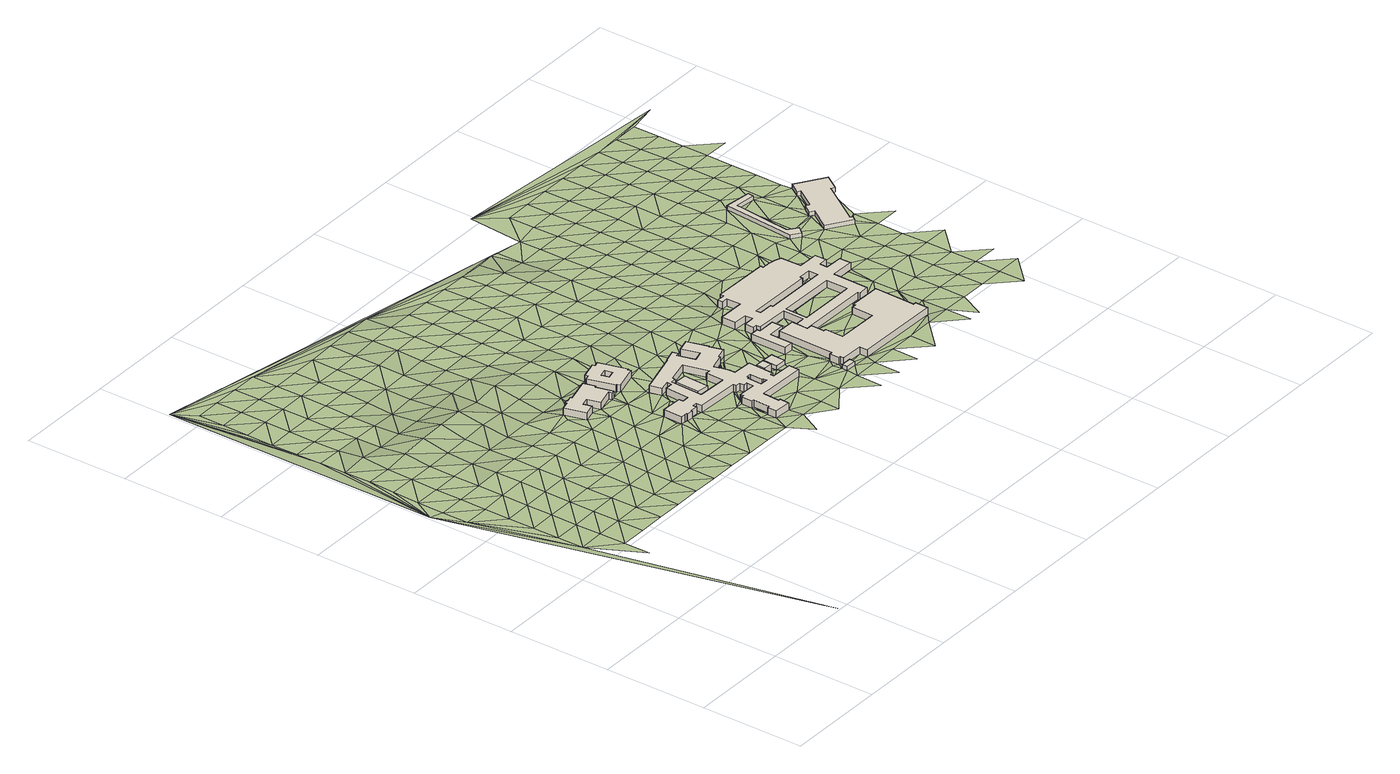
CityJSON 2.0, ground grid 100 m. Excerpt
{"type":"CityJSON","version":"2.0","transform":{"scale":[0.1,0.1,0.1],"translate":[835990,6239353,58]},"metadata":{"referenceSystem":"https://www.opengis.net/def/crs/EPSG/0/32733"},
"CityObjects":{
"building1":{"type":"Building","attributes":{"osm_building:levels":"2","osm_name":"Oxidative Stress Research Centre","osm_address":"Bellville 7530 Cape Town","plus_code":"4FRW3JCP+6MPF","ground_height":62.65,"building_height":6.9,"roof_height":69.55,"osm_building":"university"},"geometry":[{"type":"Solid","lod":"1","boundaries":[[[[0,1,2,3]],[[1,4,5,2]],[[4,6,7,5]],[[6,8,9,7]],[[8,10,11,9]],[[10,12,13,11]],[[12,14,15,13]],[[14,16,17,15]],[[16,18,19,17]],[[18,20,21,19]],[[20,22,23,21]],[[22,24,25,23]],[[24,26,27,25]],[[26,28,29,27]],[[28,30,31,29]],[[30,32,33,31]],[[32,34,35,33]],[[34,0,3,35]],[[3,2,5,7,9,11,13,15,17,19,21,23,25,27,29,31,33,35]],[[34,32,30,28,26,24,22,20,18,16,14,12,10,8,6,4,1,0]]]]}]},
"building2":{"type":"Building","attributes":{"osm_building:levels":"2","osm_name":"BTB Labratories","osm_address":"Bellville 7530 Cape Town","plus_code":"4FRW3JCP+7R8J","ground_height":62.16,"building_height":6.9,"roof_height":69.06,"osm_building":"university","osm_type":"multipolygon"},"geometry":[{"type":"Solid","lod":"1","boundaries":[[[[36,37,38,39]],[[37,40,41,38]],[[40,42,43,41]],[[42,44,45,43]],[[44,46,47,45]],[[46,48,49,47]],[[48,50,51,49]],[[50,52,53,51]],[[52,54,55,53]],[[54,56,57,55]],[[56,58,59,57]],[[58,36,39,59]],[[60,61,62,63]],[[61,64,65,62]],[[64,66,67,65]],[[66,60,63,67]],[[39,38,41,43,45,47,49,51,53,55,57,59],[63,62,65,67]],[[58,56,54,52,50,48,46,44,42,40,37,36],[66,64,61,60]]]]}]},
"building3":{"type":"Building","attributes":{"osm_building:levels":"1","osm_address":"Bellville 7530 Cape Town","plus_code":"4FRW3JCQ+22VC","ground_height":62.22,"building_height":4.1,"roof_height":66.32,"osm_building":"greenhouse"},"geometry":[{"type":"Solid","lod":"1","boundaries":[[[[68,69,70,71]],[[69,72,73,70]],[[72,74,75,73]],[[74,68,71,75]],[[71,70,73,75]],[[74,72,69,68]]]]}]},
"building4":{"type":"Building","attributes":{"osm_building:levels":"2","osm_name":"Horticulture","osm_address":"Bellville 7530 Cape Town","plus_code":"4FRW3J9Q+X278","ground_height":62.24,"building_height":6.9,"roof_height":69.14,"osm_building":"university","osm_type":"multipolygon"},"geometry":[{"type":"Solid","lod":"1","boundaries":[[[[76,77,78,79]],[[77,80,81,78]],[[80,82,83,81]],[[82,84,85,83]],[[84,86,87,85]],[[86,88,89,87]],[[88,90,91,89]],[[90,92,93,91]],[[92,94,95,93]],[[94,96,97,95]],[[96,98,99,97]],[[98,100,101,99]],[[100,102,103,101]],[[102,104,105,103]],[[104,106,107,105]],[[106,108,109,107]],[[108,110,111,109]],[[110,112,113,111]],[[112,114,115,113]],[[114,116,117,115]],[[116,118,119,117]],[[118,120,121,119]],[[120,122,123,121]],[[122,124,125,123]],[[124,126,127,125]],[[126,128,129,127]],[[128,130,131,129]],[[130,132,133,131]],[[132,134,135,133]],[[134,136,137,135]],[[136,138,139,137]],[[138,140,141,139]],[[140,142,143,141]],[[142,144,145,143]],[[144,146,147,145]],[[146,148,149,147]],[[148,150,151,149]],[[150,152,153,151]],[[152,154,155,153]],[[154,156,157,155]],[[156,158,159,157]],[[158,160,161,159]],[[160,162,163,161]],[[162,164,165,163]],[[164,166,167,165]],[[166,168,169,167]],[[168,170,171,169]],[[170,172,173,171]],[[172,174,175,173]],[[174,176,177,175]],[[176,178,179,177]],[[178,180,181,179]],[[180,182,183,181]],[[182,184,185,183]],[[184,186,187,185]],[[186,188,189,187]],[[188,190,191,189]],[[190,192,193,191]],[[192,194,195,193]],[[194,196,197,195]],[[196,198,199,197]],[[198,200,201,199]],[[200,202,203,201]],[[202,204,205,203]],[[204,206,207,205]],[[206,208,209,207]],[[208,210,211,209]],[[210,76,79,211]],[[212,213,214,215]],[[213,216,217,214]],[[216,218,219,217]],[[218,220,221,219]],[[220,222,223,221]],[[222,224,225,223]],[[224,226,227,225]],[[226,212,215,227]],[[228,229,230,231]],[[229,232,233,230]],[[232,234,235,233]],[[234,236,237,235]],[[236,238,239,237]],[[238,240,241,239]],[[240,242,243,241]],[[242,228,231,243]],[[79,78,81,83,85,87,89,91,93,95,97,99,101,103,105,107,109,111,113,115,117,119,121,123,125,127,129,131,133,135,137,139,141,143,145,147,149,151,153,155,157,159,161,163,165,167,169,171,173,175,177,179,181,183,185,187,189,191,193,195,197,199,201,203,205,207,209,211],[215,214,217,219,221,223,225,227],[231,230,233,235,237,239,241,243]],[[210,208,206,204,202,200,198,196,194,192,190,188,186,184,182,180,178,176,174,172,170,168,166,164,162,160,158,156,154,152,150,148,146,144,142,140,138,136,134,132,130,128,126,124,122,120,118,116,114,112,110,108,106,104,102,100,98,96,94,92,90,88,86,84,82,80,77,76],[226,224,222,220,218,216,213,212],[242,240,238,236,234,232,229,228]]]]}]},
"building5":{"type":"Building","attributes":{"osm_building:levels":"2","osm_address":"Bellville 7530 Cape Town","plus_code":"4FRW3J9Q+W7M7","ground_height":62,"building_height":6.9,"roof_height":68.9,"osm_building":"yes"},"geometry":[{"type":"Solid","lod":"1","boundaries":[[[[244,245,246,247]],[[245,248,249,246]],[[248,250,251,249]],[[250,244,247,251]],[[247,246,249,251]],[[250,248,245,244]]]]}]},
"building6":{"type":"Building","attributes":{"osm_building:levels":"1","osm_address":"Bellville 7530 Cape Town","plus_code":"4FRW3J9Q+W8P6","ground_height":61.99,"building_height":4.1,"roof_height":66.09,"osm_building":"yes"},"geometry":[{"type":"Solid","lod":"1","boundaries":[[[[252,253,254,255]],[[253,256,257,254]],[[256,258,259,257]],[[258,252,255,259]],[[255,254,257,259]],[[258,256,253,252]]]]}]},
"building7":{"type":"Building","attributes":{"osm_building:levels":"1","plus_code":"4FRW3J9Q+QF43","ground_height":61.88,"building_height":4.1,"roof_height":65.98,"osm_building":"yes"},"geometry":[{"type":"Solid","lod":"1","boundaries":[[[[260,261,262,263]],[[261,264,265,262]],[[264,266,267,265]],[[266,260,263,267]],[[263,262,265,267]],[[266,264,261,260]]]]}]},
"building8":{"type":"Building","attributes":{"osm_building:levels":"2","osm_building:part":"yes","osm_address":"Bellville 7530 Cape Town","plus_code":"4FRW3J9Q+XCM8","ground_height":62.02,"building_height":6.9,"roof_height":68.92,"osm_building":"university"},"geometry":[{"type":"Solid","lod":"1","boundaries":[[[[268,269,270,271]],[[269,272,273,270]],[[272,274,275,273]],[[274,276,277,275]],[[276,278,279,277]],[[278,280,281,279]],[[280,282,283,281]],[[282,268,271,283]],[[271,270,273,275,277,279,281,283]],[[282,280,278,276,274,272,269,268]]]]}]},
"building9":{"type":"Building","attributes":{"osm_building:levels":"2","osm_name":"Chemical Engineering and Chemistry","osm_address":"Bellville 7530 Cape Town","plus_code":"4FRW3J9Q+VRQC","ground_height":62.44,"building_height":6.9,"roof_height":69.34,"osm_building":"university"},"geometry":[{"type":"Solid","lod":"1","boundaries":[[[[284,285,286,287]],[[285,288,289,286]],[[288,290,291,289]],[[290,292,293,291]],[[292,294,295,293]],[[294,296,297,295]],[[296,298,299,297]],[[298,300,301,299]],[[300,302,303,301]],[[302,304,305,303]],[[304,306,307,305]],[[306,308,309,307]],[[308,310,311,309]],[[310,312,313,311]],[[312,314,315,313]],[[314,316,317,315]],[[316,318,319,317]],[[318,320,321,319]],[[320,322,323,321]],[[322,324,325,323]],[[324,326,327,325]],[[326,328,329,327]],[[328,284,287,329]],[[287,286,289,291,293,295,297,299,301,303,305,307,309,311,313,315,317,319,321,323,325,327,329]],[[328,326,324,322,320,318,316,314,312,310,308,306,304,302,300,298,296,294,292,290,288,285,284]]]]}]},
"building10":{"type":"Building","attributes":{"osm_building:levels":"2","osm_name":"Old Science Building","osm_address":"Bellville 7530 Cape Town","plus_code":"4FRW3JCQ+4G76","ground_height":62.24,"building_height":6.9,"roof_height":69.14,"osm_building":"university","osm_type":"multipolygon"},"geometry":[{"type":"Solid","lod":"1","boundaries":[[[[330,331,332,333]],[[331,334,335,332]],[[334,336,337,335]],[[336,338,339,337]],[[338,340,341,339]],[[340,342,343,341]],[[342,344,345,343]],[[344,346,347,345]],[[346,348,349,347]],[[348,350,351,349]],[[350,352,353,351]],[[352,354,355,353]],[[354,356,357,355]],[[356,358,359,357]],[[358,360,361,359]],[[360,362,363,361]],[[362,364,365,363]],[[364,366,367,365]],[[366,368,369,367]],[[368,370,371,369]],[[370,372,373,371]],[[372,374,375,373]],[[374,376,377,375]],[[376,378,379,377]],[[378,380,381,379]],[[380,382,383,381]],[[382,384,385,383]],[[384,386,387,385]],[[386,388,389,387]],[[388,390,391,389]],[[390,392,393,391]],[[392,394,395,393]],[[394,396,397,395]],[[396,398,399,397]],[[398,400,401,399]],[[400,330,333,401]],[[402,403,404,405]],[[403,406,407,404]],[[406,408,409,407]],[[408,402,405,409]],[[410,411,412,413]],[[411,414,415,412]],[[414,416,417,415]],[[416,418,419,417]],[[418,420,421,419]],[[420,422,423,421]],[[422,424,425,423]],[[424,410,413,425]],[[333,332,335,337,339,341,343,345,347,349,351,353,355,357,359,361,363,365,367,369,371,373,375,377,379,381,383,385,387,389,391,393,395,397,399,401],[405,404,407,409],[413,412,415,417,419,421,423,425]],[[400,398,396,394,392,390,388,386,384,382,380,378,376,374,372,370,368,366,364,362,360,358,356,354,352,350,348,346,344,342,340,338,336,334,331,330],[408,406,403,402],[424,422,420,418,416,414,411,410]]]]}]},
"building11":{"type":"Building","attributes":{"osm_building:levels":"1","plus_code":"4FRW3JCR+F24H","ground_height":62.61,"building_height":4.1,"roof_height":66.71,"osm_building":"yes"},"geometry":[{"type":"Solid","lod":"1","boundaries":[[[[426,427,428,429]],[[427,430,431,428]],[[430,432,433,431]],[[432,434,435,433]],[[434,436,437,435]],[[436,438,439,437]],[[438,440,441,439]],[[440,426,429,441]],[[429,428,431,433,435,437,439,441]],[[440,438,436,434,432,430,427,426]]]]}]},
"building12":{"type":"Building","attributes":{"osm_building:levels":"1","osm_name":"Maintenance","osm_address":"Bellville 7530 Cape Town","plus_code":"4FRW3JCR+976Q","ground_height":62.35,"building_height":4.1,"roof_height":66.45,"osm_building":"yes"},"geometry":[{"type":"Solid","lod":"1","boundaries":[[[[442,443,444,445]],[[443,446,447,444]],[[446,448,449,447]],[[448,450,451,449]],[[450,452,453,451]],[[452,454,455,453]],[[454,456,457,455]],[[456,458,459,457]],[[458,460,461,459]],[[460,462,463,461]],[[462,464,465,463]],[[464,466,467,465]],[[466,468,469,467]],[[468,442,445,469]],[[445,444,447,449,451,453,455,457,459,461,463,465,467,469]],[[468,466,464,462,460,458,456,454,452,450,448,446,443,442]]]]}]},
"terrain1":{"type":"TINRelief","geometry":[{"type":"CompositeSurface","lod":"1","boundaries":[[[470,471,472]],[[473,471,470]],[[470,474,473]],[[475,471,473]],[[476,470,477]],[[474,478,473]],[[471,475,479]],[[474,470,480]],[[481,470,476]],[[478,482,473]],[[473,483,475]],[[471,479,484]],[[470,481,480]],[[473,482,483]],[[485,478,474]],[[484,486,471]],[[487,479,475]],[[474,480,485]],[[486,488,471]],[[475,483,487]],[[478,489,482]],[[490,481,476]],[[471,488,491]],[[484,479,492]],[[478,485,489]],[[487,493,479]],[[482,494,483]],[[476,495,490]],[[480,481,496]],[[484,492,486]],[[479,493,492]],[[494,487,483]],[[494,482,489]],[[481,490,496]],[[491,497,471]],[[498,485,480]],[[499,488,486]],[[500,493,487]],[[486,492,499]],[[480,496,498]],[[500,487,494]],[[495,501,490]],[[485,502,489]],[[493,503,492]],[[491,488,504]],[[488,499,505]],[[485,498,502]],[[503,493,500]],[[494,489,506]],[[491,504,507]],[[488,505,504]],[[490,508,496]],[[491,507,497]],[[492,509,499]],[[501,510,490]],[[506,489,502]],[[503,509,492]],[[496,508,498]],[[511,500,494]],[[507,512,497]],[[490,510,508]],[[513,512,507]],[[505,499,514]],[[507,504,513]],[[515,497,512]],[[511,494,506]],[[509,514,499]],[[516,503,500]],[[517,510,501]],[[502,498,518]],[[515,519,497]],[[508,520,498]],[[521,515,512]],[[512,513,522]],[[503,516,509]],[[505,523,504]],[[516,500,511]],[[514,524,505]],[[525,497,519]],[[498,520,518]],[[515,521,519]],[[512,522,521]],[[502,526,506]],[[504,523,513]],[[505,524,523]],[[508,510,527]],[[528,514,509]],[[510,517,529]],[[506,526,511]],[[526,502,518]],[[530,525,519]],[[509,516,528]],[[508,527,520]],[[510,529,527]],[[522,513,531]],[[532,497,525]],[[519,521,530]],[[524,514,533]],[[523,531,513]],[[511,534,516]],[[533,514,528]],[[535,518,520]],[[534,511,526]],[[532,525,530]],[[536,529,517]],[[520,527,535]],[[521,522,537]],[[531,538,522]],[[516,539,528]],[[523,524,540]],[[533,541,524]],[[521,537,530]],[[539,516,534]],[[522,538,537]],[[526,518,542]],[[532,543,497]],[[523,540,531]],[[544,518,535]],[[524,541,540]],[[527,529,545]],[[533,528,546]],[[536,547,529]],[[526,542,534]],[[542,518,544]],[[548,532,530]],[[546,528,539]],[[529,547,545]],[[549,538,531]],[[548,530,537]],[[535,527,550]],[[551,541,533]],[[531,540,549]],[[552,539,534]],[[551,533,546]],[[535,550,544]],[[527,545,550]],[[534,542,552]],[[548,543,532]],[[497,543,553]],[[554,547,536]],[[555,537,538]],[[538,549,556]],[[557,540,541]],[[541,551,558]],[[546,539,559]],[[537,555,548]],[[539,552,560]],[[538,556,555]],[[544,561,542]],[[540,557,549]],[[550,562,544]],[[541,558,557]],[[547,563,545]],[[551,546,559]],[[547,554,564]],[[539,560,559]],[[542,561,552]],[[561,544,562]],[[543,548,565]],[[547,564,563]],[[556,549,566]],[[548,555,565]],[[567,550,545]],[[568,558,551]],[[566,549,557]],[[560,552,569]],[[551,559,568]],[[563,567,545]],[[556,570,555]],[[561,569,552]],[[543,565,553]],[[571,564,554]],[[572,562,550]],[[558,573,557]],[[570,556,566]],[[558,568,573]],[[574,559,560]],[[550,567,572]],[[555,575,565]],[[569,576,560]],[[561,562,577]],[[575,555,570]],[[563,564,578]],[[574,568,559]],[[571,579,564]],[[580,566,557]],[[560,576,574]],[[557,573,581]],[[561,577,569]],[[577,562,572]],[[553,565,582]],[[564,579,578]],[[566,580,570]],[[557,581,580]],[[565,575,582]],[[583,567,563]],[[573,568,584]],[[585,568,574]],[[497,553,586]],[[569,14,576]],[[583,563,578]],[[587,575,570]],[[569,577,588]],[[589,579,571]],[[590,572,567]],[[581,573,584]],[[584,568,585]],[[587,570,580]],[[591,574,576]],[[14,569,588]],[[553,582,592]],[[567,583,590]],[[579,593,578]],[[577,572,594]],[[581,595,580]],[[576,14,591]],[[592,582,575]],[[588,577,16]],[[575,587,596]],[[593,579,589]],[[584,595,581]],[[597,585,574]],[[594,572,590]],[[14,588,16]],[[574,591,598]],[[575,596,592]],[[594,16,577]],[[578,599,583]],[[593,600,578]],[[587,580,601]],[[574,598,597]],[[595,602,580]],[[10,591,14]],[[603,584,585]],[[10,14,12]],[[553,592,604]],[[10,8,591]],[[16,594,18]],[[596,587,601]],[[599,578,600]],[[601,580,602]],[[583,164,590]],[[584,603,595]],[[603,585,597]],[[593,589,605]],[[606,598,591]],[[599,607,583]],[[8,606,591]],[[24,18,594]],[[8,6,4]],[[22,20,18]],[[164,583,607]],[[596,608,592]],[[605,600,593]],[[590,609,594]],[[22,18,24]],[[605,589,610]],[[611,602,595]],[[601,608,596]],[[8,4,606]],[[597,598,612]],[[613,590,164]],[[595,603,611]],[[600,172,599]],[[24,594,609]],[[590,613,609]],[[604,614,553]],[[612,598,606]],[[164,607,599]],[[600,174,172]],[[172,168,599]],[[608,604,592]],[[0,4,615]],[[597,616,603]],[[617,600,605]],[[618,601,602]],[[168,172,170]],[[602,611,619]],[[617,174,600]],[[0,606,4]],[[616,597,612]],[[609,28,24]],[[28,26,24]],[[601,618,608]],[[618,602,619]],[[610,620,605]],[[611,603,621]],[[622,613,164]],[[174,178,176]],[[621,603,616]],[[28,609,623]],[[617,184,174]],[[553,614,586]],[[624,612,606]],[[625,604,608]],[[178,174,184]],[[606,0,626]],[[627,609,613]],[[628,617,605]],[[623,629,32]],[[630,619,611]],[[32,629,34]],[[622,164,162]],[[623,609,48]],[[608,618,625]],[[178,182,180]],[[184,182,178]],[[612,624,616]],[[628,605,620]],[[629,623,44]],[[606,626,624]],[[630,611,621]],[[629,44,34]],[[0,34,42]],[[622,150,613]],[[48,44,623]],[[184,617,631]],[[42,34,44]],[[626,0,42]],[[632,158,162]],[[150,627,613]],[[609,633,48]],[[618,619,634]],[[604,625,614]],[[162,158,622]],[[44,48,46]],[[621,616,635]],[[633,609,627]],[[631,617,628]],[[634,619,630]],[[636,626,42]],[[620,76,628]],[[42,40,636]],[[635,616,624]],[[626,636,624]],[[156,622,158]],[[625,618,637]],[[156,150,622]],[[638,639,620]],[[210,628,76]],[[630,621,640]],[[620,639,76]],[[637,618,634]],[[204,628,210]],[[204,631,628]],[[635,640,621]],[[641,624,636]],[[50,48,633]],[[152,150,156]],[[66,61,60]],[[208,206,210]],[[186,184,631]],[[642,614,625]],[[586,643,497]],[[204,210,206]],[[146,633,627]],[[202,631,204]],[[154,152,156]],[[66,64,61]],[[634,630,644]],[[68,228,242]],[[642,625,637]],[[77,76,639]],[[202,198,631]],[[635,624,645]],[[640,644,630]],[[242,646,68]],[[202,200,198]],[[50,633,146]],[[645,624,641]],[[68,229,228]],[[631,198,186]],[[634,647,637]],[[74,229,68]],[[586,614,642]],[[56,641,58]],[[648,640,635]],[[77,649,80]],[[646,242,650]],[[74,232,229]],[[80,649,82]],[[644,647,634]],[[52,50,54]],[[649,651,82]],[[645,641,56]],[[648,635,645]],[[652,77,639]],[[186,198,653]],[[74,72,232]],[[642,637,654]],[[653,198,192]],[[655,50,146]],[[54,50,655]],[[198,196,192]],[[656,644,640]],[[647,654,637]],[[649,77,657]],[[54,658,56]],[[639,659,652]],[[648,656,640]],[[653,192,190]],[[657,651,649]],[[72,646,238]],[[238,646,650]],[[586,642,660]],[[234,232,72]],[[192,196,194]],[[661,645,56]],[[658,54,655]],[[655,146,662]],[[647,644,663]],[[657,77,652]],[[654,660,642]],[[661,648,645]],[[656,663,644]],[[144,662,146]],[[72,238,234]],[[56,658,661]],[[234,238,236]],[[220,213,222]],[[664,654,647]],[[213,220,218]],[[222,213,224]],[[648,665,656]],[[663,664,647]],[[218,216,213]],[[224,213,212]],[[226,224,212]],[[652,659,666]],[[86,651,657]],[[665,648,661]],[[655,662,667]],[[586,660,668]],[[658,655,669]],[[670,660,654]],[[652,666,657]],[[664,670,654]],[[661,658,669]],[[671,98,96]],[[672,663,656]],[[102,671,96]],[[92,90,673]],[[669,655,667]],[[96,104,102]],[[656,665,674]],[[96,675,104]],[[673,90,676]],[[108,118,110]],[[662,140,667]],[[112,110,118]],[[118,116,677]],[[677,112,118]],[[92,673,676]],[[108,675,678]],[[138,679,134]],[[663,672,664]],[[656,674,672]],[[670,668,660]],[[138,134,132]],[[661,680,665]],[[666,681,657]],[[90,88,676]],[[678,675,96]],[[250,96,676]],[[138,130,140]],[[118,108,678]],[[667,140,130]],[[681,86,657]],[[676,682,250]],[[132,130,138]],[[680,661,669]],[[96,250,248]],[[668,683,586]],[[684,670,664]],[[682,676,253]],[[120,118,678]],[[676,88,253]],[[248,245,96]],[[674,665,685]],[[664,672,684]],[[686,667,130]],[[678,122,120]],[[685,665,680]],[[252,96,245]],[[245,682,253]],[[667,687,669]],[[668,670,688]],[[681,689,86]],[[88,86,689]],[[245,253,252]],[[88,689,253]],[[690,678,96]],[[666,260,681]],[[688,670,684]],[[686,130,128]],[[669,687,680]],[[691,692,666]],[[672,674,693]],[[126,694,122]],[[687,667,686]],[[674,685,695]],[[689,256,253]],[[690,96,252]],[[690,122,678]],[[683,696,586]],[[260,666,692]],[[672,693,684]],[[674,695,693]],[[688,683,668]],[[689,681,294]],[[258,697,252]],[[685,680,698]],[[122,699,126]],[[690,252,697]],[[681,260,266]],[[128,126,699]],[[700,681,266]],[[687,698,680]],[[701,256,689]],[[700,294,681]],[[684,702,688]],[[269,258,256]],[[686,128,703]],[[122,690,699]],[[704,695,685]],[[702,684,693]],[[701,689,294]],[[686,703,687]],[[261,260,692]],[[268,697,258]],[[269,256,701]],[[698,704,685]],[[703,128,699]],[[705,700,266]],[[268,690,697]],[[705,266,300]],[[706,683,688]],[[705,294,700]],[[269,268,258]],[[300,266,264]],[[300,298,705]],[[695,707,693]],[[688,702,706]],[[690,268,699]],[[708,261,692]],[[687,709,698]],[[692,710,708]],[[586,696,643]],[[292,701,294]],[[704,707,695]],[[701,272,269]],[[687,703,709]],[[711,702,693]],[[683,706,696]],[[264,302,300]],[[264,261,304]],[[712,704,698]],[[290,701,292]],[[707,711,693]],[[699,268,382]],[[272,701,290]],[[272,713,274]],[[708,304,261]],[[699,380,703]],[[698,709,712]],[[713,272,290]],[[304,302,264]],[[706,702,714]],[[274,713,290]],[[390,268,282]],[[699,382,380]],[[707,704,715]],[[268,390,388]],[[716,282,280]],[[268,388,382]],[[711,714,702]],[[394,716,280]],[[709,703,717]],[[282,716,394]],[[282,394,390]],[[715,704,712]],[[392,390,394]],[[276,274,290]],[[718,696,706]],[[703,380,717]],[[304,708,719]],[[280,278,394]],[[714,718,706]],[[388,384,382]],[[709,720,712]],[[721,719,708]],[[711,707,722]],[[715,723,707]],[[720,709,717]],[[386,384,388]],[[290,288,276]],[[711,722,714]],[[707,723,722]],[[278,724,394]],[[718,725,696]],[[726,715,712]],[[276,724,278]],[[374,717,380]],[[324,328,326]],[[726,712,720]],[[288,724,276]],[[718,714,727]],[[304,719,728]],[[394,724,396]],[[324,322,729]],[[730,288,731]],[[696,725,643]],[[720,717,372]],[[715,732,723]],[[380,378,374]],[[727,714,722]],[[328,324,729]],[[372,717,374]],[[732,715,726]],[[288,396,724]],[[288,730,396]],[[718,643,725]],[[723,733,722]],[[422,420,424]],[[727,734,718]],[[726,720,735]],[[719,736,728]],[[378,376,374]],[[322,320,729]],[[372,735,720]],[[723,732,733]],[[734,643,718]],[[372,370,368]],[[722,737,727]],[[729,318,328]],[[738,408,406]],[[372,368,735]],[[726,739,732]],[[737,722,733]],[[306,304,728]],[[739,726,735]],[[734,740,643]],[[741,734,727]],[[732,742,733]],[[328,318,314]],[[727,737,741]],[[318,729,320]],[[743,728,736]],[[742,732,739]],[[738,406,744]],[[410,424,420]],[[368,745,735]],[[738,744,408]],[[740,734,746]],[[737,733,747]],[[740,746,643]],[[420,418,410]],[[748,734,741]],[[314,749,328]],[[739,735,745]],[[742,747,733]],[[748,746,734]],[[737,750,741]],[[316,314,318]],[[403,744,406]],[[728,743,306]],[[742,739,751]],[[747,750,737]],[[751,739,745]],[[402,408,744]],[[366,745,368]],[[748,741,752]],[[753,747,742]],[[750,752,741]],[[753,742,751]],[[418,416,410]],[[748,754,746]],[[749,314,336]],[[747,755,750]],[[748,752,754]],[[306,743,756]],[[314,312,336]],[[757,751,745]],[[758,756,743]],[[755,747,753]],[[402,744,403]],[[752,750,759]],[[745,366,757]],[[760,746,754]],[[308,306,761]],[[762,753,751]],[[750,755,759]],[[763,746,764]],[[338,336,312]],[[756,761,306]],[[308,765,310]],[[757,762,751]],[[764,746,760]],[[766,410,414]],[[754,752,767]],[[312,310,765]],[[366,364,362]],[[755,753,768]],[[414,410,416]],[[761,765,308]],[[767,752,759]],[[362,360,366]],[[762,768,753]],[[312,769,338]],[[754,770,760]],[[756,771,772]],[[772,761,756]],[[773,757,366]],[[759,755,774]],[[775,338,769]],[[770,754,767]],[[366,360,773]],[[312,765,769]],[[768,774,755]],[[762,757,776]],[[764,760,777]],[[764,778,763]],[[358,773,360]],[[779,765,761]],[[780,767,759]],[[777,760,770]],[[762,776,768]],[[772,779,761]],[[775,769,781]],[[358,356,773]],[[776,757,773]],[[774,780,759]],[[354,352,356]],[[346,350,348]],[[342,775,781]],[[782,770,767]],[[764,777,778]],[[765,783,769]],[[784,774,768]],[[781,769,342]],[[779,785,765]],[[780,782,767]],[[344,350,346]],[[768,776,784]],[[356,352,786]],[[787,773,356]],[[763,778,788]],[[783,765,785]],[[777,770,789]],[[783,342,769]],[[350,790,352]],[[772,791,779]],[[790,350,344]],[[780,774,792]],[[782,789,770]],[[790,786,352]],[[786,787,356]],[[792,774,784]],[[773,793,776]],[[794,778,777]],[[342,795,344]],[[796,785,779]],[[789,794,777]],[[342,783,795]],[[790,344,797]],[[776,793,784]],[[779,791,796]],[[798,782,780]],[[773,787,793]],[[792,799,780]],[[788,800,763]],[[801,786,790]],[[782,798,789]],[[797,344,795]],[[780,799,798]],[[794,788,778]],[[785,802,783]],[[440,787,786]],[[784,803,792]],[[785,796,804]],[[801,790,797]],[[803,784,793]],[[795,783,802]],[[793,787,440]],[[786,426,440]],[[804,802,785]],[[805,794,789]],[[796,791,806]],[[807,799,792]],[[786,801,426]],[[789,798,805]],[[808,806,791]],[[792,803,807]],[[795,809,797]],[[788,794,810]],[[800,811,763]],[[812,804,796]],[[802,809,795]],[[810,794,805]],[[438,793,440]],[[806,812,796]],[[798,799,813]],[[799,807,814]],[[793,438,803]],[[797,815,801]],[[427,816,430]],[[426,801,456]],[[802,804,817]],[[798,813,805]],[[809,815,797]],[[799,814,813]],[[803,438,807]],[[810,800,788]],[[430,816,818]],[[456,427,426]],[[812,817,804]],[[819,806,808]],[[801,815,456]],[[818,432,430]],[[820,809,802]],[[811,821,763]],[[805,822,810]],[[806,819,812]],[[823,816,427]],[[814,807,824]],[[817,820,802]],[[822,805,813]],[[807,438,824]],[[823,427,456]],[[452,818,816]],[[818,825,432]],[[809,826,815]],[[827,800,810]],[[828,817,812]],[[815,829,456]],[[814,830,813]],[[820,826,809]],[[816,823,452]],[[810,822,827]],[[818,434,825]],[[830,814,824]],[[825,434,432]],[[823,456,454]],[[831,818,452]],[[438,436,824]],[[822,813,832]],[[826,833,815]],[[829,815,833]],[[434,818,831]],[[800,827,811]],[[834,820,817]],[[452,823,454]],[[832,813,830]],[[820,834,826]],[[831,452,450]],[[822,835,827]],[[833,460,829]],[[830,824,836]],[[835,822,832]],[[460,837,462]],[[831,838,434]],[[824,436,836]],[[833,837,460]],[[434,838,436]],[[811,827,839]],[[443,831,450]],[[832,830,840]],[[436,838,836]],[[763,821,841]],[[443,450,448]],[[443,838,831]],[[839,827,835]],[[836,840,830]],[[842,837,833]],[[462,837,464]],[[843,443,448]],[[832,844,835]],[[821,811,839]],[[845,836,838]],[[840,844,832]],[[838,443,846]],[[845,838,846]],[[839,835,847]],[[848,840,836]],[[844,847,835]],[[845,848,836]],[[821,839,849]],[[850,844,840]],[[847,849,839]],[[848,850,840]],[[847,844,851]],[[849,852,821]],[[850,851,844]],[[853,849,847]],[[851,853,847]],[[854,852,849]],[[853,854,849]],[[841,821,852]],[[851,855,853]],[[854,856,852]],[[856,841,852]]]}]}
},
"vertices":[
[2332,3719,46],[2098,3656,46],[2098,3656,115],[2332,3719,115],[2093,3672,46],[2093,3672,115],[2035,3657,46],[2035,3657,115],[2033,3667,46],[2033,3667,115],[1999,3658,46],[1999,3658,115],[2003,3641,46],[2003,3641,115],[1926,3620,46],[1926,3620,115],[1983,3413,46],[1983,3413,115],[2092,3442,46],[2092,3442,115],[2070,3522,46],[2070,3522,115],[2149,3544,46],[2149,3544,115],[2183,3419,46],[2183,3419,115],[2346,3463,46],[2346,3463,115],[2354,3432,46],[2354,3432,115],[2387,3441,46],[2387,3441,115],[2344,3601,46],[2344,3601,115],[2362,3606,46],[2362,3606,115],
[2614,3829,42],[2447,3783,42],[2447,3783,111],[2614,3829,111],[2455,3755,42],[2455,3755,111],[2408,3742,42],[2408,3742,111],[2480,3483,42],[2480,3483,111],[2490,3486,42],[2490,3486,111],[2500,3451,42],[2500,3451,111],[2737,3516,42],[2737,3516,111],[2728,3547,42],[2728,3547,111],[2743,3551,42],[2743,3551,111],[2669,3817,42],[2669,3817,111],[2621,3804,42],[2621,3804,111],[2529,3674,42],[2602,3693,42],[2602,3693,111],[2529,3674,111],[2621,3623,42],[2621,3623,111],[2548,3604,42],[2548,3604,111],
[2837,2898,42],[2959,2889,42],[2959,2889,83],[2837,2898,83],[2969,3135,42],[2969,3135,83],[2848,3139,42],[2848,3139,83],
[2947,2170,42],[3110,2163,42],[3110,2163,111],[2947,2170,111],[3114,2254,42],[3114,2254,111],[3093,2255,42],[3093,2255,111],[3102,2416,42],[3102,2416,111],[3577,2402,42],[3577,2402,111],[3581,2507,42],[3581,2507,111],[3375,2515,42],[3375,2515,111],[3376,2545,42],[3376,2545,111],[3405,2546,42],[3405,2546,111],[3415,2798,42],[3415,2798,111],[3228,2806,42],[3228,2806,111],[3228,2819,42],[3228,2819,111],[3228,2838,42],[3228,2838,111],[3227,2861,42],[3227,2861,111],[3224,2884,42],[3224,2884,111],[3219,2907,42],[3219,2907,111],[3213,2933,42],[3213,2933,111],[3206,2957,42],[3206,2957,111],[3197,2986,42],[3197,2986,111],[3192,3002,42],[3192,3002,111],[3348,3046,42],[3348,3046,111],[3344,3061,42],[3344,3061,111],[3455,3092,42],[3455,3092,111],[3418,3219,42],[3418,3219,111],[3425,3221,42],[3425,3221,111],[3372,3421,42],[3372,3421,111],[3246,3385,42],[3246,3385,111],[3295,3216,42],[3295,3216,111],[3195,3186,42],[3195,3186,111],[3151,3353,42],[3151,3353,111],[3183,3362,42],[3183,3362,111],[3170,3414,42],[3170,3414,111],[3043,3376,42],[3043,3376,111],[3044,3370,42],[3044,3370,111],[2798,3302,42],[2798,3302,111],[2633,3256,42],[2633,3256,111],[2665,3143,42],[2665,3143,111],[2764,3167,42],[2764,3167,111],[2760,3118,42],[2760,3118,111],[2689,3120,42],[2689,3120,111],[2678,2886,42],[2678,2886,111],[2610,2887,42],[2610,2887,111],[2611,2929,42],[2611,2929,111],[2409,2936,42],[2409,2936,111],[2404,2749,42],[2404,2749,111],[2444,2748,42],[2444,2748,111],[2474,2747,42],[2474,2747,111],[2474,2737,42],[2474,2737,111],[2532,2736,42],[2532,2736,111],[2532,2745,42],[2532,2745,111],[2602,2741,42],[2602,2741,111],[2604,2779,42],[2604,2779,111],[2647,2777,42],[2647,2777,111],[2644,2720,42],[2644,2720,111],[3068,2704,42],[3068,2704,111],[3066,2673,42],[3066,2673,111],[3112,2673,42],[3112,2673,111],[3111,2625,42],[3111,2625,111],[3150,2625,42],[3150,2625,111],[3146,2559,42],[3146,2559,111],[2979,2566,42],[2979,2566,111],[2978,2532,42],[2978,2532,111],[2952,2533,42],[2952,2533,111],[2948,2427,42],[2948,2427,111],[2977,2424,42],[2977,2424,111],[2972,2260,42],[2972,2260,111],[2949,2260,42],[2949,2260,111],[3276,2685,42],[3272,2555,42],[3272,2555,111],[3276,2685,111],[3286,2555,42],[3286,2555,111],[3285,2522,42],[3285,2522,111],[3213,2524,42],[3213,2524,111],[3218,2668,42],[3218,2668,111],[3236,2668,42],[3236,2668,111],[3237,2686,42],[3237,2686,111],[2794,3139,42],[2842,3138,42],[2842,3138,111],[2794,3139,111],[2848,3172,42],[2848,3172,111],[3060,3222,42],[3060,3222,111],[3120,2989,42],[3120,2989,111],[3079,2992,42],[3079,2992,111],[3070,2814,42],[3070,2814,111],[2782,2825,42],[2782,2825,111],
[3513,2640,40],[3516,2731,40],[3516,2731,109],[3513,2640,109],[3431,2733,40],[3431,2733,109],[3424,2643,40],[3424,2643,109],
[3558,2757,40],[3553,2614,40],[3553,2614,81],[3558,2757,81],[3662,2610,40],[3662,2610,81],[3667,2753,40],[3667,2753,81],
[3895,2138,39],[3998,2136,39],[3998,2136,80],[3895,2138,80],[4000,2188,39],[4000,2188,80],[3896,2191,39],[3896,2191,80],
[3790,3054,40],[3787,2701,40],[3787,2701,109],[3790,3054,109],[3878,2700,40],[3878,2700,109],[3880,2921,40],[3880,2921,109],[4042,2920,40],[4042,2920,109],[4043,3024,40],[4043,3024,109],[3874,3025,40],[3874,3025,109],[3874,3053,40],[3874,3053,109],
[4135,2727,44],[4137,2844,44],[4137,2844,113],[4135,2727,113],[4138,2888,44],[4138,2888,113],[3962,2891,44],[3962,2891,113],[3952,2338,44],[3952,2338,113],[3922,2339,44],[3922,2339,113],[3920,2246,44],[3920,2246,113],[3943,2246,44],[3943,2246,113],[3943,2207,44],[3943,2207,113],[4160,2203,44],[4160,2203,113],[4159,2128,44],[4159,2128,113],[4989,2114,44],[4989,2114,113],[4991,2240,44],[4991,2240,113],[4963,2241,44],[4963,2241,113],[4972,2639,44],[4972,2639,113],[4665,2644,44],[4665,2644,113],[4665,2621,44],[4665,2621,113],[4621,2622,44],[4621,2622,113],[4617,2411,44],[4617,2411,113],[4209,2418,44],[4209,2418,113],[4212,2595,44],[4212,2595,113],[4187,2596,44],[4187,2596,113],[4189,2726,44],[4189,2726,113],
[4135,2727,42],[4189,2726,42],[4189,2726,111],[4135,2727,111],[4836,2723,42],[4836,2723,111],[4838,2701,42],[4838,2701,111],[4943,2704,42],[4943,2704,111],[4947,3050,42],[4947,3050,111],[5173,3047,42],[5173,3047,111],[5172,3161,42],[5172,3161,111],[5001,3165,42],[5001,3165,111],[5004,3239,42],[5004,3239,111],[5091,3238,42],[5091,3238,111],[5090,3354,42],[5090,3354,111],[4891,3356,42],[4891,3356,111],[4886,3554,42],[4886,3554,111],[4832,3576,42],[4832,3576,111],[4758,3589,42],[4758,3589,111],[4717,3590,42],[4717,3590,111],[4681,3591,42],[4681,3591,111],[4682,3618,42],[4682,3618,111],[4128,3628,42],[4128,3628,111],[4127,3589,42],[4127,3589,111],[4048,3594,42],[4048,3594,111],[4046,3537,42],[4046,3537,111],[4103,3538,42],[4103,3538,111],[4108,3402,42],[4108,3402,111],[3855,3406,42],[3855,3406,111],[3850,3262,42],[3850,3262,111],[3986,3260,42],[3986,3260,111],[3986,3186,42],[3986,3186,111],[3882,3185,42],[3882,3185,111],[3879,3101,42],[3879,3101,111],[3918,3099,42],[3918,3099,111],[3917,3057,42],[3917,3057,111],[4238,3050,42],[4238,3050,111],[4233,2844,42],[4233,2844,111],[4137,2844,42],[4137,2844,111],[4834,3043,42],[4835,2832,42],[4835,2832,111],[4834,3043,111],[4269,2835,42],[4269,2835,111],[4275,3051,42],[4275,3051,111],[4741,3227,42],[4741,3253,42],[4741,3253,111],[4741,3227,111],[4863,3252,42],[4863,3252,111],[4863,3159,42],[4863,3159,111],[4239,3163,42],[4239,3163,111],[4239,3187,42],[4239,3187,111],[4102,3188,42],[4102,3188,111],[4102,3231,42],[4102,3231,111],
[5333,3674,46],[5389,3740,46],[5389,3740,87],[5333,3674,87],[5300,3806,46],[5300,3806,87],[5360,4360,46],[5360,4360,87],[5555,4339,46],[5555,4339,87],[5563,4398,46],[5563,4398,87],[5305,4428,46],[5305,4428,87],[5248,3737,46],[5248,3737,87],
[5900,4191,44],[5829,4085,44],[5829,4085,85],[5900,4191,85],[5853,4070,44],[5853,4070,85],[5729,3886,44],[5729,3886,85],[5697,3907,44],[5697,3907,85],[5638,3819,44],[5638,3819,85],[5675,3794,44],[5675,3794,85],[5541,3594,44],[5541,3594,85],[5766,3444,44],[5766,3444,85],[5795,3488,44],[5795,3488,85],[5774,3502,44],[5774,3502,85],[6037,3893,44],[6037,3893,85],[6069,3872,44],[6069,3872,85],[6165,4014,44],[6165,4014,85],
[384,2279,29],[11,3582,21],[884,6,30],[134,3290,22],[384,2532,26],[134,3542,20],[634,2027,33],[634,1774,35],[384,2785,25],[134,3795,24],[634,2532,29],[634,2279,32],[384,3037,25],[384,3290,24],[134,4048,32],[634,2785,30],[134,4300,38],[384,3542,24],[134,4553,35],[634,3037,31],[884,2279,36],[134,4805,34],[384,4048,32],[384,3795,24],[634,3290,31],[884,2027,37],[884,2532,32],[5,6277,25],[884,2785,34],[384,4300,38],[634,3542,32],[1134,2027,40],[884,3037,35],[634,3795,28],[384,4805,29],[384,4553,58],[884,3290,37],[134,5058,24],[1134,2532,37],[634,4048,32],[1134,2279,40],[884,3542,36],[134,5311,21],[384,5058,24],[634,4300,61],[134,5563,21],[884,3795,25],[1383,2027,41],[1134,3037,40],[134,5816,25],[1134,2785,39],[384,5563,24],[384,5311,24],[634,4805,23],[634,4553,31],[134,6068,26],[1134,3290,42],[1383,2532,42],[884,4048,38],[1383,2279,42],[384,5816,27],[634,5058,24],[384,6068,27],[884,4300,89],[1134,3542,43],[1383,2785,44],[1633,2027,43],[634,5563,26],[634,5311,25],[1134,3795,38],[884,4805,22],[884,4553,35],[1383,3290,46],[634,6068,28],[1383,3037,45],[1633,2532,43],[1134,4048,43],[1633,2279,43],[634,5816,27],[884,5058,20],[1633,2785,45],[1134,4300,100],[1383,3542,46],[884,6068,30],[1883,2027,43],[884,5563,29],[884,5311,29],[1134,4805,6],[1134,4553,32],[1383,4048,60],[1383,3795,33],[1633,3290,48],[1633,3037,47],[1883,2532,45],[1883,2279,44],[884,5816,30],[1134,5058,23],[1883,2785,46],[1383,4300,102],[1633,3542,48],[1134,5311,32],[2133,2027,41],[1883,3037,47],[1383,4553,47],[1633,4048,52],[1134,5563,35],[1633,3795,39],[1883,3290,49],[2133,2532,44],[2133,2279,42],[1383,5058,30],[1383,4805,27],[1134,5816,35],[2133,2785,45],[1633,4553,56],[1633,4300,59],[2133,5816,59],[1383,5311,35],[1883,3542,48],[2383,2027,38],[2133,3037,46],[1883,3795,28],[1383,5816,37],[2383,2279,40],[2133,3290,47],[1633,4805,44],[1383,5563,35],[1883,4300,99],[1883,4048,61],[2403,2749,42],[2383,2532,43],[1633,5311,45],[1633,5058,40],[1883,4553,68],[1633,5816,46],[2633,2279,40],[2133,3795,38],[2383,2785,45],[1633,5563,46],[2383,3290,45],[2633,2027,37],[1883,4805,59],[2133,4048,74],[2383,3037,45],[1883,5816,59],[2098,3655,46],[2133,4300,90],[2633,2532,42],[1883,5311,64],[1883,5058,60],[2883,2027,36],[2133,4553,74],[2633,3037,44],[2388,3441,46],[2383,4048,79],[1883,5563,63],[2383,3795,33],[2632,3256,42],[2883,2279,40],[2383,3542,46],[2133,4805,70],[2883,2532,41],[2610,2888,42],[2633,3290,43],[2133,5058,67],[2383,4300,81],[2448,3783,42],[2133,5311,72],[3013,1800,33],[3133,2027,35],[2383,4553,73],[2614,3828,42],[2133,5563,72],[3561,5578,42],[2383,4805,69],[2633,4048,80],[2959,2890,42],[2383,5058,70],[2633,4300,72],[3133,2279,39],[3070,2815,42],[3102,2417,42],[3383,2027,35],[3067,2673,42],[2383,5311,72],[2883,3542,45],[2633,4553,72],[3383,2279,38],[2883,3795,51],[3378,1843,33],[2383,5563,68],[2883,4048,76],[3043,3377,42],[2633,4805,71],[2633,5058,72],[2883,4300,77],[3633,2027,36],[3133,3542,46],[2633,5563,62],[3133,3795,56],[2633,5311,70],[3228,2818,42],[2883,4805,74],[3383,2532,39],[2883,4553,73],[3224,2883,42],[3405,2547,42],[3197,2987,42],[3383,3037,40],[3152,3353,42],[3133,4048,76],[3633,2279,38],[3512,2640,40],[2883,5563,64],[2883,5058,72],[3133,4300,74],[3383,3542,47],[3383,3795,58],[2883,5311,72],[3633,2532,39],[3633,3037,41],[3883,1774,36],[3883,2027,38],[3133,4805,73],[3418,3218,42],[3133,4553,72],[3133,5563,62],[3633,2785,40],[3383,4048,68],[3633,3290,41],[3883,2279,39],[3883,2532,40],[3133,5058,70],[3633,3542,45],[3383,4300,70],[3921,2246,44],[3133,5311,71],[3383,4553,70],[4133,2027,39],[3633,3795,55],[4133,1774,38],[3383,4805,70],[3633,4048,64],[3883,2785,40],[3383,5058,70],[3633,4300,68],[3883,3037,40],[3883,3542,52],[3383,5311,69],[4383,2027,45],[3883,3795,59],[4383,1774,43],[3633,4805,59],[3633,4553,64],[4133,3037,41],[3383,5563,46],[3883,4048,62],[3633,5058,57],[4633,2027,48],[4383,2532,42],[4233,2845,42],[4138,2844,44],[3883,4300,61],[3883,4553,58],[3633,5311,41],[4133,3795,53],[4633,1774,46],[3883,4805,54],[4383,3037,42],[4133,4048,56],[3633,5563,40],[3883,5058,48],[4133,4300,56],[4883,2027,51],[4633,3037,42],[4383,3795,49],[3885,5520,41],[4133,4553,55],[3883,5311,44],[4837,2723,42],[4133,4805,53],[4383,4048,52],[4133,5058,50],[4383,4300,53],[4133,5311,47],[4383,4553,54],[5133,2027,54],[4633,3795,47],[5133,1774,54],[4383,4805,54],[4133,5563,42],[5133,2279,50],[4633,4048,50],[3929,6056,41],[4133,5816,39],[5133,2532,48],[4741,3252,42],[4383,5058,53],[4633,4300,52],[5133,2785,46],[4383,5311,49],[5260,1782,52],[5383,2027,52],[4883,3795,46],[4633,4553,54],[4948,3050,42],[4883,4048,48],[4383,5563,44],[4383,5816,43],[5383,2279,52],[4633,4805,53],[5133,3037,45],[4633,5058,53],[5383,2785,48],[4883,4300,51],[5383,2532,50],[5133,3542,44],[5133,3795,45],[4633,5816,45],[4633,5311,51],[5133,3290,45],[5633,2027,51],[4883,4553,52],[5133,4048,46],[4633,5563,47],[5383,3037,45],[5633,2279,50],[5383,3290,45],[4883,5058,54],[4883,4805,52],[4883,5816,46],[5383,3542,45],[5633,2785,47],[5133,4300,49],[5633,2532,48],[4883,5311,51],[5883,2027,49],[5133,4553,52],[5883,1774,48],[5633,3037,45],[4883,5563,47],[5133,5816,46],[5883,2279,50],[5133,5058,52],[5133,4805,51],[5633,3290,44],[5383,3795,45],[5883,2532,48],[5383,4048,46],[6133,2027,47],[5883,2785,47],[5383,5816,46],[5133,5311,50],[5633,3795,44],[5383,4553,51],[5383,4300,49],[5883,3037,44],[5133,5563,47],[6133,2279,48],[5766,3445,44],[5383,4805,51],[5633,4048,45],[5383,5058,54],[5883,3290,44],[6133,2785,45],[5383,5311,51],[5633,4553,50],[5883,3542,43],[5633,4300,48],[5383,5563,46],[5633,4805,50],[6175,5865,46],[6133,3290,43],[5852,4070,44],[5633,5058,51],[5883,4300,46],[5899,4191,44],[5633,5311,50],[5883,4553,48],[5633,5563,47],[5883,4805,48],[5883,5058,50],[5633,5816,45],[5883,5311,48],[5883,5563,45],[6133,5058,48],[5883,5816,45]
]}
